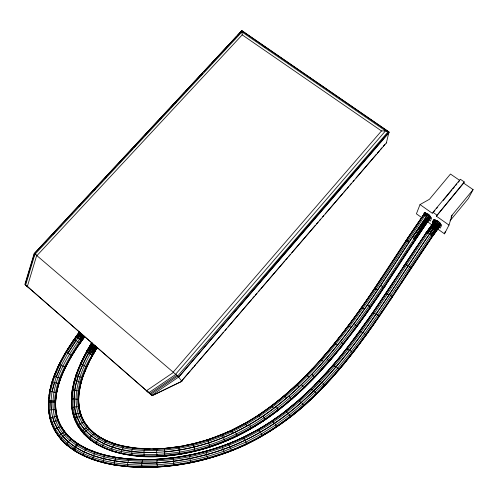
<?xml version="1.0" encoding="UTF-8"?>
<svg xmlns="http://www.w3.org/2000/svg" width="498" height="498" viewBox="0 0 498 498"><rect width="100%" height="100%" fill="white"/><g stroke="black" fill="none" stroke-linecap="round" stroke-linejoin="round"><path stroke-width="0.75" d="M57.152 417.143L55.813 410.041L55.851 410.371C53.411 382.856 69.147 357.975 84.598 336.548L81.803 334.096L77.9 338.105L81.535 340.725C65.3 364.175 46.6 396.352 60.27 425.261C51.269 407.065 56.486 385.346 65.095 367.935L71.78 355.516L79.798 343.184L76.126 340.601L81.137 333.511M55.732 409.586L51.213 409.754L51.001 400.747L55.521 401.189L55.614 400.205L55.652 408.242L55.614 407.93M59.405 437.157C50.939 426.929 47.503 413.309 48.53 400.124L48.63 410.881L50.174 419.117C59.405 452.203 97.502 464.348 127.893 466.632C162.311 469.328 197.158 463.607 229.454 451.63C257.404 441.054 282.733 424.514 305.044 404.768C328.805 383.535 349.073 358.741 367.661 332.95L379.183 316.485L378.598 316.66L379.445 315.402M74.75 390.052L72.21 390.065L71.413 399.521C72.21 379.04 81.218 359.992 91.738 342.786L92.765 343.676C84.623 361.293 74.214 378.81 73.997 398.817L71.413 399.234C69.583 447.465 127.868 460.781 165.996 455.975C212.833 452.097 256.613 430.216 291.529 399.384L305.23 386.815L314.568 377.409L330.753 359.568C349.988 337.04 367.213 312.9 383.578 288.236L430.652 216.96L412.5 243.958M153.017 459.455C118.58 460.202 69.577 455.303 57.102 416.758L56.031 416.378L52.57 417.181C65.724 459.43 119.663 464.229 156.77 462.785L157.268 459.274L177.562 457.183L194.382 454.089C210.859 450.435 226.914 445.019 242.221 437.904L258.4 429.413L271.086 421.545L285.69 411.012L297.455 401.363L311.082 388.751L325.474 373.643C345.475 351.818 362.83 327.479 379.42 302.915L426.064 232.921L436.814 220.552C386.411 290.328 346.178 372.018 273.253 421.887C227.368 452.782 169.886 466.825 115.019 459.013C90.337 455.085 61.571 443.145 54.413 416.645C47.74 386.616 65.817 358.112 82.593 334.787L77.9 338.105L81.224 333.585M81.591 416.857L79.68 410.271L81.479 416.228L84.479 422.659C70.691 398.17 83.888 369.155 97.054 347.436L94.29 345.008C78.921 366.765 66.259 398.064 80.315 423.555C96.239 448.437 129.324 453.043 156.497 452.321L157.069 448.879L164.987 448.405L179.068 446.644C190.815 444.459 202.543 441.894 213.729 437.605L231.277 430.471L245.172 423.263C279.527 403.766 308.075 375.61 333.013 345.295L339.325 337.264C369.273 299.808 393.457 258.232 420.773 218.908L425.248 212.559L407.987 237.658L369.566 295.893C354.564 317.911 338.385 339.667 320.668 359.78L323.569 361.473C363.005 316.989 392.698 265.21 426.356 216.481C427.552 212.167 429.774 215.074 430.608 217.309L414.871 240.322L383.578 288.236L382.358 286.431L380.864 285.354L412.288 237.341L428.168 214.171M73.997 398.817C72.086 435.875 112.785 452.489 143.953 452.439L144.339 456.504L157.237 456.517L165.056 456.044L180.307 454.176L195.166 451.157C220.209 445.031 243.958 434.138 265.266 419.658L278.6 409.985L276.253 406.549C318.689 373.456 351.165 329.751 380.864 285.354M78.97 393.825L81.062 382.383L76.785 381.063M78.584 401.674L79.294 408.765C76.032 386.865 86.054 365.719 97.085 347.461L97.054 347.436C82.5 367.518 70.031 398.201 83.421 421.999C98.853 445.803 130.725 449.85 156.77 449.221C288.554 443.17 358.653 311.35 423.487 215.51L425.323 212.982L422.821 215.889L405.795 240.97L407.725 240.858L409.331 241.605M82.693 334.874L79.394 339.138L83.515 335.596C67.274 360.01 47.279 389.76 57.307 420.399C68.5 448.237 101.604 456.921 128.646 459.368C184.64 463.289 241.854 445.953 285.976 411.161C350.573 360.521 388.322 285.535 435.551 220.241L426.064 232.921L435.078 220.334L436.441 220.384L438.427 221.454C394.323 282.746 358.622 351.675 301.464 402.446C265.882 434.368 220.851 455.521 173.316 461.353C129.368 467.46 49.395 461.733 50.889 400.722L48.368 401.046L48.63 410.881L48.53 400.124M127.606 462.605L127.893 466.632C168.069 469.633 208.855 461.702 245.39 444.851L255.947 439.522L270.557 430.963L290.944 416.552C311.387 400.367 329.832 381.306 346.091 361.193L355.927 348.799L374.907 322.598M81.579 416.421C77.626 406.567 78.155 395.624 80.334 385.452M141.849 463.146L142.671 459.635C169.7 459.779 196.635 454.942 222.164 446.146L228.607 443.749C245.284 436.983 261.338 428.566 275.967 418.052M78.192 376.002L75.783 375.517L72.216 390.301L71.463 402.278L71.88 407.949L73.243 414.404M131.802 451.418L131.914 455.452L144.339 456.504M49.146 395.568L49.582 391.864L51.954 381.922C57.855 363.721 68.058 347.287 79.387 331.992L80.352 332.826L77.906 337.899L75.976 336.66L79.425 332.023L24.9 284.358L34.231 253.37L173.453 372.398L146.568 390.693L152.201 395.649L181.907 381.287L178.577 377.104L173.18 372.155L381.48 130.943L385.52 130.85L388.982 132.045L386.33 143.113M51.001 400.747L51.991 391.721L54.326 382.333L51.954 381.922L49.526 391.64L48.418 401.307L49.034 396.29M49.128 395.549C50.273 384.861 54.575 374.782 58.895 365.046L65.798 352.018L67.859 353.07L76.063 340.483L74.115 339.275L66.296 351.52L72.297 342.263C64.142 354.501 56.797 367.437 52.234 381.474M143.798 452.309L144.719 448.872L164.987 448.405L153.067 448.941M212.932 457.214L212.976 456.871M55.652 400.467C57.594 377.291 70.573 357.072 83.154 338.217M49.159 395.555L49.781 391.03M114.247 460.924L114.291 464.914L127.893 466.632M416.963 246.442L372.467 313.161L348.886 345.568C333.735 365.165 317.27 383.952 298.607 400.336L284.507 411.939C247.431 440.78 201.323 457.176 154.492 459.43L157.268 459.274M245.047 423.35L231.414 430.39L222.301 434.412L208.002 439.647L208.693 442.871C187.79 449.339 165.89 453.13 143.953 452.439M127.905 462.499L129.063 459.007L142.671 459.635M121.381 449.588L121.213 453.56L138.531 456.162L143.748 456.349M158.557 456.33C174.151 455.813 189.57 452.8 204.572 448.661L219.008 443.537M322.679 387.73L324.87 385.496C349.658 359.145 370.655 329.564 390.625 299.485L432.239 236.718L440.643 225.108L440.612 223.783L438.427 221.454M103.447 458.67L103.26 462.605L114.291 464.914C100.26 462.405 86.322 458.185 74.196 450.509L66.844 445.063L60.937 439.23L58.926 436.435L54.637 429.986L51.431 423.007L53.796 421.489M76.729 380.827L74.27 380.497L72.21 390.065M131.597 451.263L132.898 447.864L149.319 448.959M205.998 451.207L206.521 454.556L189.9 458.49L173.279 461.229L156.77 462.785M56.193 376.837L53.884 376.264L59.057 364.324L61.242 365.171L56.193 376.837L52.103 391.758L56.542 392.717L56.747 392.256M49.582 391.864L52.016 382.109M114.552 460.843L116.053 457.401L129.063 459.007M112.087 447.017L111.627 450.902L121.213 453.56L131.914 455.452M73.362 384.487L76.3 374.334L79.848 365.383L84.498 355.684L91.738 342.786L86.54 351.837L79.904 365.42M80.321 385.664L83.054 376.046L85.749 369.23M93.468 455.695L92.927 457.513L93.026 459.542L103.26 462.605M36.728 255.362L27.346 286.487L25.137 284.563L34.48 253.519M25.286 284.707L25.728 283.238M27.496 277.355L28.162 275.145M33.478 257.503L34.586 253.824L34.231 253.37M25.641 284.999L35.003 253.924M122.103 449.613L123.734 446.276L138.531 448.486C116.376 446.588 90.648 438.533 81.479 416.228L77.265 417.312M437.63 228.943L444.49 233.836L448.991 225.096L452.06 215.18L473.1 189.614L463.675 183.127L464.261 181.938L460.376 179.268L432.974 212.322L432.488 213.412L420.019 204.578L416.409 213.823L422.024 217.825M444.49 233.836L445.168 231.757M195.839 461.621L195.957 461.26M194.799 451.256L194.911 450.92L191.114 451.686M103.472 458.54L104.094 456.747L105.308 455.178L116.053 457.401M52.246 381.48L53.952 376.432M208.002 439.647L193.56 443.712L193.903 447.036M75.783 375.517L76.3 374.334M75.796 375.704L78.815 367.742M96.774 347.206L97.197 347.567L90.841 358.361L97.085 347.461L90.841 358.361L83.054 376.046M84.243 451.941L83.546 453.69L83.515 455.664L93.026 459.542M103.522 443.618L102.818 445.368L102.725 447.366L111.627 450.902M112.772 447.104L114.777 443.88L123.734 446.276M189.713 455.06L189.9 458.49M422.983 215.833L424.29 212.677L428.062 214.096M67.859 353.07L61.322 365.264L56.293 376.911L60.656 378.598M93.499 455.564L94.271 453.821L95.666 452.309L105.308 455.178M433.272 223.154L432.252 222.432L433.658 219.332L435.078 220.334M448.991 225.096L436.36 216.151L464.261 181.938M92.441 355.317L88.582 353.082L95.056 345.68C81.585 367.785 68.008 397.541 81.971 422.59C97.614 446.868 130.028 451.144 156.559 450.478C289.052 444.471 359.699 312.178 424.782 215.727L426.195 213.113M82.668 364.573L80.377 363.814L91.856 342.892L86.509 351.688L92.435 343.39C77.912 366.646 64.018 398.151 78.728 424.589C94.913 450.229 128.814 455.166 156.708 454.375C291.747 448.281 363.167 313.622 429.506 215.36L412.288 237.341L413.757 238.405L414.871 240.322L430.471 217.52L429.793 217.894L425.043 224.847M451.014 217.24L452.06 215.18M97.396 440.369L96.55 442.037L96.319 443.955L102.725 447.366M178.489 464.808L178.682 464.435L177.201 464.622M180.307 454.176L180.488 453.827M440.618 225.152L432.239 236.718L431.2 234.757L429.749 233.662L439.354 222.208M75.839 447.36L74.968 449.015L74.787 450.895L83.515 455.664M473.1 189.614L468.388 198.478L450.005 220.832M104.15 443.768L105.059 442.106L106.56 440.705L117.715 444.776L132.898 447.864M59.131 364.474L63.339 356.798M63.688 356.157L65.879 352.154M74.75 446.662L73.853 448.3L73.654 450.167M84.28 451.817L85.22 450.148L86.814 448.717L99.924 453.69L110.512 456.373C124.699 459.125 139.278 460.009 153.739 459.436M90.854 358.504L97.135 347.517L93.387 353.182M88.582 353.082L93.668 344.46M93.574 344.386L88.681 352.665L86.509 351.688L91.788 342.829M173.435 457.743L173.279 461.229M96.649 347.075L91.613 354.763L96.276 346.751L90.2 353.941L95.193 345.799M408.148 272.051L415.015 262.446M76.126 340.601L67.921 353.188L71.78 355.516M386.292 283.468L388.415 280.218M390.108 277.623L390.955 276.328M391.802 275.027L393.918 271.784M395.611 269.188L396.881 267.239M398.574 264.643L399.421 263.342M400.268 262.048L402.384 258.798M404.077 256.202L405.347 254.26M406.623 252.312L407.893 250.363M409.586 247.767L410.856 245.819M412.549 243.223L414.473 240.939M429.849 215.727L413.757 238.405L430.372 216.562C368.595 306.27 309.781 421.669 194.843 450.503C154.679 459.455 90.742 462.605 73.486 415.22L75.964 413.894M405.223 276.521L406.897 273.962M390.009 299.696L390.625 299.485L410.925 268.509L409.786 266.66L408.298 265.59M206.521 454.556C320.575 424.526 375.679 309.781 438.327 221.38M86.509 351.688L92.142 343.134M87.293 351.993L92.765 343.676M392.131 296.472L393.408 294.536M395.101 291.953L396.377 290.017M397.647 288.074L398.923 286.138M393.93 281.077C369.939 317.612 345.232 354.078 314.499 385.371L314.811 386.012M164.259 451.854L164.633 448.418C187.69 446.407 210.287 440.195 231.277 430.471L245.172 423.263L258.543 415.077C281.812 399.595 302.323 380.366 320.886 359.556L320.668 359.78C343.24 334.114 362.986 306.152 381.817 277.672M378.984 294.449L377.26 297.032L377.839 296.814L385.626 285.167L383.298 287.993M380.279 292.513L382.439 289.288M74.519 339.362L72.696 341.647L75.976 336.66L80.029 332.546L66.52 352.354L59.828 364.58L54.705 376.407L52.8 382.003L50.41 391.59L49.271 400.828L49.483 410.147L50.871 417.841L52.271 422.298L55.403 429.108L59.592 435.408L67.186 443.307L74.968 449.015L83.546 453.69L92.927 457.513L103.049 460.538L113.98 462.823L127.482 464.528L141.563 465.207L156.938 464.846L173.578 463.277L190.323 460.519L207.068 456.56L223.714 451.344L245.937 442.093L261.419 433.889L275.711 424.9L289.469 414.89L302.703 403.909L323.613 383.709L337.769 367.978L351.426 351.227L364.735 333.511L377.833 314.898L431.2 234.757L440.612 223.783C381.561 306.805 332.023 410.489 231.24 450.173C194.12 464.211 153.421 470.361 113.998 464.285C94.496 460.793 74.37 453.846 60.8 438.701L62.655 436.285M411.111 267.575L412.823 265.017M414.112 263.1L415.824 260.547M417.106 258.63L418.824 256.072M420.107 254.154L421.818 251.596M423.107 249.679L424.819 247.126M426.101 245.209L427.813 242.651M430.384 238.816L431.243 237.534M410.053 269.854L432.357 236.556M376.339 313.784L377.833 314.898L379.065 316.653L392.113 297.225L390.911 295.445L389.411 294.362M91.072 435.974L90.038 437.512L89.652 439.311L96.319 443.955M426.17 232.784L403.318 266.772L405.248 264.513L408.161 265.577M380.715 313.516L381.978 311.63M384.095 308.492L384.942 307.235M386.205 305.349L387.475 303.469M415.544 238.747L416.838 236.855M418.569 234.321L421.159 230.53M422.024 229.267L423.319 227.374M97.533 440.3L98.61 438.726L100.291 437.431L106.56 440.705M366.298 312.918L368.495 309.737M369.809 307.832L372 304.658M372.878 303.388L375.504 299.572M377.839 296.814L366.416 313.379L354.806 329.402L354.283 329.527L356.064 327.074M79.387 331.992L72.696 341.647L79.549 332.135M432.239 236.718L440.792 224.393L441.751 225.077L440.257 228.128L439.236 227.399M369.753 329.284L371.527 326.763M374.179 322.972L375.504 321.079M68.251 441.801L67.186 443.307L66.844 445.063L74.787 450.895M165.996 455.975L167.745 455.433M414.703 239.494L430.54 217.116L431.71 217.943L430.322 221.056L428.647 219.867M84.174 336.175L80.726 340.103L84.629 336.58L78.298 345.649L84.71 336.654L84.367 336.362M291.118 399.726L304.079 387.905L318.203 373.593L330.753 359.568L343.253 344.404L356.942 326.501L370.338 307.758L369.086 305.984L367.605 304.869M75.883 447.235L77.003 445.673L78.802 444.365L86.814 448.717M78.298 345.649L84.629 336.58L81.535 340.725M428.05 232.815L437.387 220.801L429.65 233.593L426.736 232.572L435.638 220.228M358.292 323.999L360.073 321.54M362.301 318.465L364.524 315.396M432.581 235.641L435.762 231.246M438.95 226.851L440.767 224.343M423.487 215.51L424.782 215.727L427.128 213.518L426.356 216.481L424.782 215.727L425.41 212.963L422.821 215.889L424.862 213.082M435.464 219.985L426.064 232.921L435.507 219.935M422.821 215.889L425.024 212.901M78.23 345.525L84.71 336.654M74.893 446.606L77.128 444.017L77.869 443.762L78.802 444.365M355.852 348.27L358.548 344.622M361.697 340.371L363.048 338.547M365.75 334.899L366.653 333.685M412.288 237.341L429.089 214.918M432.108 235.878L440.792 224.393M413.757 238.405L430.347 216.499M440.114 223.011L431.2 234.757L439.771 222.65L429.749 233.662M344.342 342.443L348.6 336.909M352.858 331.375L353.81 330.143M90.2 353.941L96.002 346.508M111.129 463.881L110.618 464.248L124.438 466.309L138.78 467.261L153.602 467.161L153.901 466.782M344.355 362.799L345.313 361.585M346.272 360.378L350.598 354.931M426.736 232.572L436.441 220.384M436.36 216.151L463.675 183.127M432.252 222.432L434.71 219.456M316.709 374.677L335.16 353.723M340.501 347.255L341.479 346.079M433.951 211.65L434.928 210.473M436.391 208.706L437.369 207.529M443.22 200.47L451.997 189.875M452.975 188.698L454.437 186.937M455.409 185.76L456.878 183.992M458.341 182.231L459.312 181.054M204.572 448.661C261.674 432.04 307.061 390.027 343.253 344.404L340.532 341.423M423.966 214.65L424.95 213.468M388.982 132.045L177.593 376.108L388.309 131.497L241.823 30.677L241.935 31.953L385.52 130.85L175.595 374.272L178.633 377.167L388.982 132.045L241.823 30.677L34.35 253.482L34.692 253.936M178.633 377.167L389.094 132.698M190.136 371.054L181.533 381.057L386.759 142.434M191.145 369.877L193.168 367.518M194.183 366.341L195.702 364.573M196.71 363.397L223.521 332.197M225.04 330.429L226.559 328.661M228.072 326.893L251.341 299.815M252.355 298.638L254.378 296.285M255.387 295.102L256.906 293.341M258.425 291.573L259.944 289.805M260.952 288.628L284.731 260.958M285.74 259.782L287.763 257.429M288.778 256.246L290.29 254.484M291.809 252.716L315.078 225.631M316.597 223.87L318.116 222.102M319.635 220.334L320.644 219.157M322.667 216.804L323.681 215.628M325.194 213.86L342.904 193.255M343.913 192.079L345.936 189.719M346.95 188.543L348.463 186.775M349.982 185.013L351.501 183.245M353.02 181.477L354.028 180.301M356.051 177.948L376.289 154.399M377.297 153.222L379.32 150.863M380.335 149.686L381.854 147.918M383.367 146.157L384.886 144.389M332.477 376.662L333.473 375.511M335.951 372.635L336.947 371.489M341.902 365.731L343.881 363.976M75.976 336.66L79.761 332.309M76.648 337.065L80.352 332.826M91.202 435.912L94.359 433.328L100.291 437.431M85.631 430.888L84.417 432.252L83.863 433.889L89.652 439.311C97.49 445.43 106.703 449.57 116.227 452.309L121.213 453.56M145.982 456.429L151.94 456.647L152.257 456.286M312.178 368.887C297.63 384.593 281.607 399.054 263.99 411.236L258.543 415.077L260.417 417.722C283.978 402.029 304.782 382.576 323.569 361.473M45.262 242.551L46.32 241.412M54.774 232.305L52.657 234.577L53.772 233.444M60.059 226.609L61.64 224.903M71.152 214.657L72.21 213.518M78.553 206.682L80.664 204.41M85.949 198.714L88.594 195.87M93.35 190.746L94.931 189.035M97.048 186.762L98.106 185.623M100.745 182.772L101.804 181.633M104.443 178.788L106.56 176.51M111.845 170.82L115.542 166.836M119.24 162.852L121.886 160.001M122.944 158.862L123.996 157.729M126.641 154.878L128.752 152.6M130.339 150.894L132.456 148.616M134.037 146.91L135.624 145.204M137.741 142.926L141.967 138.369M145.136 134.952L149.892 129.829M152.531 126.984L158.874 120.155M159.933 119.016L162.572 116.171M163.63 115.032L168.915 109.336M171.032 107.058L175.788 101.934M178.427 99.09L184.77 92.261M185.822 91.122L195.863 80.303M196.922 79.163L202.736 72.901M204.323 71.195L210.66 64.36M211.718 63.227L236.556 36.466M237.614 35.327L241.841 30.776L241.904 31.362M60.127 226.609L61.721 224.903M86.098 198.721L87.156 197.582M93.518 190.746L95.106 189.041M100.938 182.778L101.997 181.639M126.903 154.884L128.496 153.179M134.323 146.916L135.917 145.211M160.294 119.022L161.352 117.889M167.714 111.054L169.301 109.348M175.134 103.086L176.192 101.947M201.099 75.192L202.692 73.486M208.519 67.224L209.577 66.085M234.49 39.33L235.548 38.19M35.177 254.073L241.935 31.953L242.215 34.866L36.977 255.567L34.35 253.482L202.674 72.814M203.732 71.681L241.841 30.776M68.394 441.757L69.708 440.344L71.724 439.192L77.869 443.762M321.204 388.701L324.298 385.446M327.385 382.19L329.962 379.476M138.78 467.261L139.154 466.875M84.199 429.257L82.936 430.558L82.338 432.14L89.69 439.329L90.431 439.112M308.094 383.466L304.863 386.759L305.23 386.815M310.248 381.269L313.479 377.97M60.874 434.138L59.592 435.408L59.05 436.945L54.73 430.446L51.506 423.418L50.005 418.438L52.446 417.193M295.557 385.682L296.895 384.786L299.111 386.797M305.249 404.121L310.285 399.365M314.761 395.132L318.521 392.026M153.602 467.161C214.868 465.076 273.906 437.524 316.691 393.831L314.145 390.625M286.829 402.87L298.165 392.916M299.279 391.889L300.394 390.862M309.955 389.872L297.455 401.363L284.507 411.939M138.531 456.162L138.923 455.801M124.438 466.309L124.874 465.929M85.756 430.838L89.291 428.629L94.359 433.328M297.667 410.52L290.645 416.384L290.944 416.552M298.837 409.543L300.593 408.074M301.763 407.096L303.519 405.627M62.792 436.254L66.477 434.057L71.724 439.192M276.29 411.354L282.192 406.661M283.356 405.714L284.514 404.762M84.38 429.276L88.028 427.191L89.291 428.629M80.147 423.512L78.728 424.589L77.993 425.971L82.338 432.14M286.082 419.845L287.221 418.98M61.011 434.107L64.815 432.065L66.477 434.057M127.083 454.73L129.063 454.574M56.816 428.056L55.403 429.108L54.73 430.446M165.056 456.044L164.296 451.979C205.157 448.58 244.095 431.691 276.253 406.549M266.156 418.581L262.558 421.489M269.325 416.322L273.122 413.614M108.863 463.893L109.379 463.532M270.987 430.303L273.533 428.554M276.085 426.811L277.996 425.504M281.183 423.325L283.736 421.576M148.846 392.692L175.757 374.409M149.873 393.582L176.771 375.33M150.732 394.341L177.612 376.115M151.772 395.263L178.577 377.104M116.227 452.309L116.756 451.979M208.693 442.871C227.013 436.927 244.294 428.205 260.417 417.722M251.185 428.124L248.701 429.967M252.498 427.321L257.759 424.103M259.072 423.3L261.699 421.694M257.124 438.483L255.947 439.522M258.443 437.711L259.769 436.933M264.394 434.225L269.686 431.125M80.315 423.555L84.28 421.937L88.028 427.191M420.019 204.578L429.45 199.275L450.472 174.045L459.803 180.463M59.816 437.649L62.81 441.247L63.651 441.06M56.953 428.037L61.049 426.45L64.815 432.065M109.765 450.26L110.338 449.943M77.109 417.256L75.578 418.083L74.731 419.235L77.993 425.971M235.019 436.746L238.399 434.991M241.785 433.241L243.142 432.538M244.493 431.834L247.88 430.085M245.95 444.235L255.144 439.591M87.225 457.313L87.872 456.99M96.954 347.38L152.145 395.605L181.907 381.287M71.413 399.234L71.88 407.949L74.445 406.742M101.43 446.737L102.071 446.451M219.73 443.295L221.815 442.411M223.204 441.819L234.415 437.362M230.804 450.727L232.877 449.85M234.253 449.258L236.326 448.381M237.702 447.795L245.39 444.851M374.253 289.008L376.071 289.108L377.658 289.936M401.469 282.266L402.104 282.011M53.927 421.482L58.247 420.418L61.049 426.45M385.433 293.938L387.313 294.057L388.913 294.884M93.854 442.386L94.558 442.137M361.193 307.988L362.949 308.2L364.505 309.077M213.692 456.629L220.128 454.456M226.565 452.284L228.713 451.555M76.132 414.037L80.433 413.228M372.467 313.161L374.284 313.385L375.865 314.257M347.99 326.146L349.671 326.476L351.19 327.416M195.658 450.721L200.152 449.532M201.646 449.134L203.894 448.536M196.698 461.067L201.136 459.922M202.618 459.542L204.84 458.969M193.56 443.712L186.04 445.262M51.095 409.754L48.58 410.557L50.061 418.818L50.005 418.438M359.5 331.5L361.249 331.842L362.799 332.776M367.101 333.075L367.661 332.95M181.247 453.678L182.766 453.367M184.285 453.062L187.316 452.452M180.183 464.161L181.689 463.881M183.189 463.607L184.69 463.333M334.513 343.433L337.576 344.909M74.588 406.91L79.008 406.673M346.365 348.911L349.534 350.387M169.806 465.562L171.287 465.375M169.992 455.147L171.493 454.96M173.74 454.674L175.993 454.394M178.24 454.114L179.741 453.921M164.633 448.418L179.068 446.644L179.062 450.036M50.833 401.936L48.362 402.589M330.299 359.606L330.753 359.568M164.514 465.991L166.033 465.879M49.526 391.64L51.991 391.721M332.913 365.339L335.92 367.026M158.476 455.987L160.032 455.919M151.94 456.647L157.088 456.398M153.658 448.959L157.069 448.879M74.115 398.991L78.553 399.328M50.952 401.954L55.471 402.322M317.786 373.581L318.203 373.593M141.886 455.913L143.368 455.963M330.989 378.393L331.438 378.405M140.069 448.542L150.079 448.947M306.37 375.119L309.077 377.03M139.303 448.53L144.719 448.872M319.019 380.709L321.839 382.626M74.837 390.258L79.226 391.123M311.082 388.751L313.784 390.805M54.438 382.371L58.758 383.777M78.205 376.326L82.413 377.839M298.607 400.336L301.097 402.596M113.065 443.849L115.156 444.527M304.689 404.65L305.044 404.768M291.467 399.072L291.784 399.178M284.221 395.754L286.58 398.02M114.777 443.88C102.706 439.933 91.034 433.011 84.28 421.937M95.666 452.309C81.348 447.254 67.355 438.682 60.196 424.806M82.624 364.953L86.664 366.864M61.322 365.264L65.369 367.281M285.69 411.012L287.944 413.477M271.559 405.895L273.688 408.348M98.567 436.808L99.805 437.524M79.182 407.482L79.674 410.645M263.666 46.345L265.583 47.665M385.894 130.495L387.176 131.379M242.215 34.866L381.48 130.943M432.974 212.322L436.852 215.068M427.016 221.38L432.009 224.94M73.436 440.929L72.11 439.504M75.192 442.205L76.941 443.481M93.145 432.687L96.712 435.538M363.26 332.353L365.986 335.254M354.209 323.575L356.942 326.501M349.982 350.019L352.696 352.97M272.294 420.717L274.28 423.387M84.679 336.648L91.694 342.786M28.828 287.819L26.257 285.541L148.472 392.399L146.978 391.055M336.362 366.709L339.032 369.74M326.476 358.342L329.159 361.405M88.401 427.925L92.043 431.654M60.937 439.23L67.143 445.299M322.268 382.358L324.87 385.496M311.953 374.253L314.568 377.409M301.527 384.674L304.079 387.905M301.464 402.446L303.911 405.752M60.663 425.908L63.8 431.056L68.276 436.379L68.139 435.831M289.07 396.053L291.529 399.384M60.239 438.165L62.81 441.247M84.025 434.044L78.385 426.587L74.999 419.839L73.499 415.618L71.88 407.607M85.258 423.898L87.505 426.774M288.311 413.352L290.639 416.776M258.4 429.413L260.087 432.27M263.056 416.11L265.266 419.658M274.653 423.288L276.832 426.83M245.172 423.263L246.753 426.089M249.467 424.676L251.509 428.336M260.466 432.196L262.471 435.856M258.443 415.17L258.792 415.818M237.322 435.949L235.473 432.183M225.059 441.477L223.39 437.624M257.167 430.135L257.491 430.776M210.181 446.924L208.737 442.99M84.442 422.167L81.479 416.228M246.915 444.11L245.109 440.338M231.558 450.808L229.958 446.943M195.166 451.157L193.94 447.16M224.579 453.41L223.079 449.507M191.039 462.617L189.937 458.614M174.225 465.387L173.316 461.353M157.511 466.962L156.808 462.91M207.859 458.646L206.558 454.68M142.055 467.323L141.557 463.271M194.382 454.089L194.693 454.736M180.095 454.195L179.093 450.155M328.481 370.431L328.786 371.078M157.237 456.517L156.609 452.445M244.779 440.357L243.422 437.319M232.678 433.385L231.414 430.39M113.22 456.909L113.5 457.544M341.995 354.427L342.282 355.086M355.149 337.432L355.423 338.105M127.787 447.08L128.042 447.739M223.341 437.505L222.301 434.412M368.072 319.504L368.327 320.202M229.628 446.936L228.607 443.749M78.503 444.166L78.696 444.758M223.036 449.389L222.164 446.146M72.745 412.624L74.999 419.839M57.102 416.758L58.247 420.418M52.502 425.591L52.788 426.506M97.801 435.843L97.944 436.453M94.122 433.129L94.24 433.714M63.7 430.552L63.8 431.056M51.431 423.007L51.506 423.418M59.38 423.101L59.449 423.543M89.217 428.529L89.298 429.077M229.429 451.313L229.454 451.63M73.486 415.22L73.499 415.618"/></g></svg>
